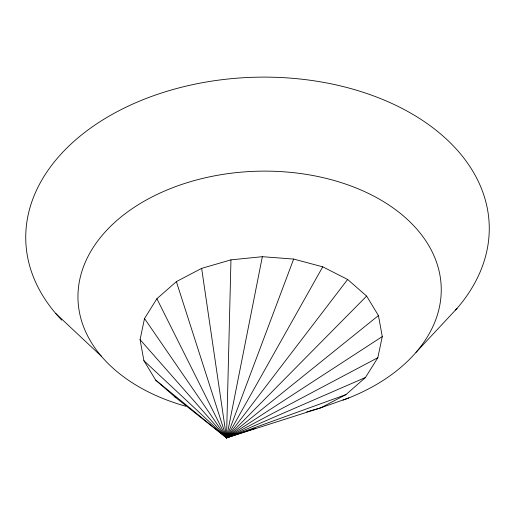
<?xml version="1.0" encoding="UTF-8"?>
<svg xmlns="http://www.w3.org/2000/svg" width="515" height="515" viewBox="0 0 515 515"><rect width="100%" height="100%" fill="white"/><g stroke="black" fill="none" stroke-linecap="round" stroke-linejoin="round"><path stroke-width="0.77" d="M255.511 428.248L226.516 437.859L230.965 259.863L262.347 256.689L293.647 259.071L322.738 266.834L347.631 279.458L366.629 296.08L378.448 315.56L382.265 336.585L377.836 357.706L365.457 377.495L345.971 394.599L320.703 407.854L226.516 437.859L174.714 396.762L155.71 380.147L143.897 360.661L140.08 339.643L144.509 318.515L156.888 298.726L176.375 281.621L201.642 268.367L230.965 259.863M155.71 380.147L226.516 437.859L262.347 256.689M143.897 360.661L226.516 437.859L293.647 259.071M225.416 436.694L226.516 437.859L322.738 266.834M140.08 339.643L226.516 437.859L347.631 279.458M416.03 352.344L457.075 308.337M144.509 318.515L226.516 437.859L366.629 296.08M156.888 298.726L226.516 437.859L378.448 315.56M176.375 281.621L226.516 437.859L382.265 336.585M201.642 268.367L226.516 437.859L229.304 436.334M345.971 394.599L226.516 437.859L377.836 357.706M226.516 437.859L365.457 377.495M348.9 397.889L320.703 407.854L306.811 411.884M174.714 396.762L176.136 397.483M55.672 313.403L101.416 356.316M61.768 320.13A231.84 155.73 -2 0 1 104.963 118.598A231.84 155.73 -2 0 1 406.65 110.867A231.84 155.73 -2 0 1 455.582 310.043M185.773 406.238A181.711 122.061 -2 0 1 114.285 222.789A181.711 122.061 -2 0 1 398.262 211.736A181.711 122.061 -2 0 1 343.067 400.116"/></g></svg>
